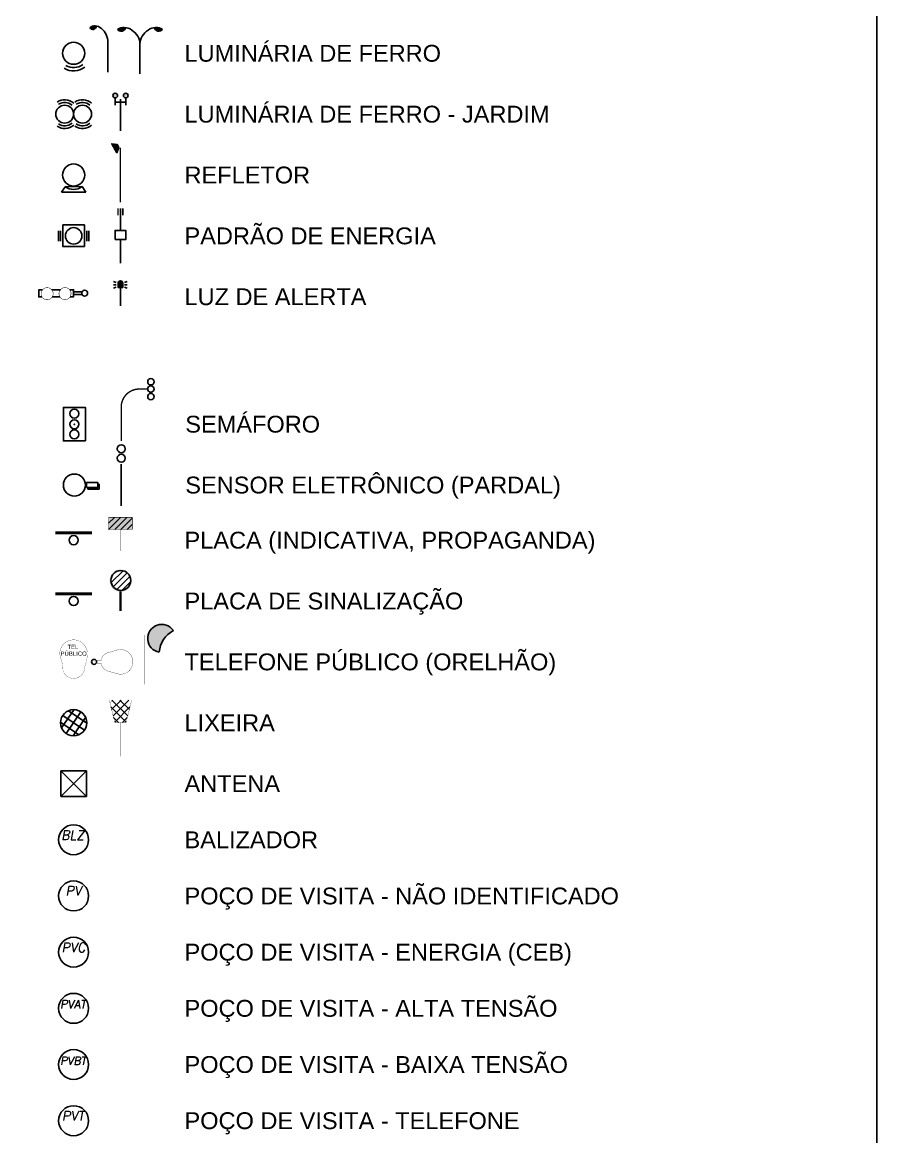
# Model space of a CAD drawing. Extents: x 190546 to 194941, y 8251022 to 8268833.
# Drawn here: x 190834.4 to 190925.6, y 8251432.2 to 8251551.2 of the extents above; entities that cross this region are included whole.
import ezdxf
from ezdxf.enums import TextEntityAlignment as Align

# ---------------------------------------------------------------- set-up
doc = ezdxf.new("R2010")
doc.units = 0
doc.header["$LTSCALE"] = 10
doc.header["$MEASUREMENT"] = 0
doc.layers.get('0').update_dxf_attribs({"linetype": 'CONTINUOUS'})
for name, color, linetype in [('TOP-ACESSO_DE_VEICULOS', 90, 'CONTINUOUS'), ('TOP-ANTENA', 10, 'CONTINUOUS'), ('TOP-BALIZADOR', 7, 'CONTINUOUS'), ('TOP-LIXEIRA', 30, 'CONTINUOUS'), ('TOP-PLACA', 7, 'CONTINUOUS'), ('TOP-PLACA-SINALIZAÇÃO', 10, 'CONTINUOUS'), ('TOP-POÇO_DE_VISITA_NÃO_IDE', 7, 'CONTINUOUS'), ('TOP-REDE_ELÉTRICA_LUMINÁR1', 119, 'CONTINUOUS'), ('TOP-REDE_ELÉTRICA_LUMINÁRI', 119, 'CONTINUOUS'), ('TOP-REDE_ELÉTRICA_LUZ_DE_A', 10, 'CONTINUOUS'), ('TOP-REDE_ELÉTRICA_PADRÃO-E', 10, 'CONTINUOUS'), ('TOP-REDE_ELÉTRICA_POÇO_DE0', 194, 'CONTINUOUS'), ('TOP-REDE_ELÉTRICA_POÇO_DE1', 200, 'CONTINUOUS'), ('TOP-REDE_ELÉTRICA_POÇO_DE_', 10, 'CONTINUOUS'), ('TOP-REDE_ELÉTRICA_REFLETOR', 10, 'CONTINUOUS'), ('TOP-REDE_ELÉTRICA_SEMÁFORO', 10, 'CONTINUOUS'), ('TOP-REDE_ELÉTRICA_SENSOR', 10, 'CONTINUOUS'), ('TOP-REDE_TELEFONICA_POÇO_D', 30, 'CONTINUOUS'), ('TOP-REDE_TELEFONICA_TELEFO', 30, 'CONTINUOUS'), ('TOP-SINALIZADOR', 250, 'CONTINUOUS'), ('TOP-URB', 250, 'CONTINUOUS')]:
    doc.layers.add(name, color=color, linetype=linetype)
doc.styles.add('ARIAL', font='arial.ttf', dxfattribs={"height": 1.1})
doc.styles.add('ROMANS', font='romans', dxfattribs={"height": 0.2})
doc.styles.add('STYLEARIAL', font='arial.ttf')

# ---------------------------------------------------------------- blocks, each defined once
blk = doc.blocks.new('A$C1D084702')
at = {"layer": 'TOP-REDE_ELÉTRICA_LUMINÁRI'}
h = blk.add_hatch(color=256, dxfattribs=at)
edge = h.paths.add_edge_path()
edge.add_ellipse((-1.587459441710962, 4.889615097083151), major_axis=(-0.3055840063912118, -0.1885580323331462), ratio=0.8642080895701117, start_angle=348.9373962294685, end_angle=514.6827137172154)
edge.add_ellipse((-1.130801215826068, 3.5285255163908), major_axis=(-0.5521774633614994, 1.375490616396432), ratio=0.7161217768303103, start_angle=336.3539636996955, end_angle=374.966529564915)
blk.add_lwpolyline([(0, 0), (-0.0006994029390625656, 1.423286132514477), (-0.001571851928019896, 3.19872114341706)], dxfattribs=at)
for centre, major_axis, ratio, start_param, end_param in [((-1.130801215826068, 3.5285255163908), (-0.5521774633614994, 1.375490616396432), 0.7161217768303103, 4.199928769515075, 6.544400525684429), ((-1.587459441710962, 4.889615097083151), (-0.3055840063912118, -0.1885580323331462), 0.8642080895701117, 6.090106447540273, 8.982907957464791)]:
    blk.add_ellipse(centre, major_axis=major_axis, ratio=ratio, start_param=start_param, end_param=end_param, dxfattribs=at)
blk = doc.blocks.new('A$C314B38C0')
at = {"layer": 'TOP-REDE_ELÉTRICA_LUMINÁRI'}
h = blk.add_hatch(color=256, dxfattribs=at)
edge = h.paths.add_edge_path()
edge.add_ellipse((-1.983386069798144, 4.889776437543333), major_axis=(0.4278307268937731, 0.09074916484393039), ratio=0.728189492062849, start_angle=188.2176002617628, end_angle=353.9629180069376)
edge.add_ellipse((-1.41282445716206, 3.528640445321798), major_axis=(-1.080030381968204, 1.147609733855073), ratio=0.7918493243603665, start_angle=-44.30581693936666, end_angle=-5.693251217666992)
h = blk.add_hatch(color=256, dxfattribs=at)
edge = h.paths.add_edge_path()
edge.add_ellipse((1.982258924312191, 4.89023347850889), major_axis=(-0.427851632846973, 0.09065054970656669), ratio=0.7281894935163411, start_angle=6.037082465054027, end_angle=171.7824000102004, ccw=False)
edge.add_ellipse((1.412011068518041, 3.528966007754207), major_axis=(1.079765826698514, 1.147858651984006), ratio=0.7918493239838266, start_angle=365.69325106167537, end_angle=404.30581683452084, ccw=False)
for p, q in [((-0.0006011579243931919, 1.423286201432347), (-0.001351054146653041, 3.19872129894793)), ((0.0002730906417127699, 1.423286302015185), (0.0006137492891866714, 3.198721525259316)), ((0, 0), (-0.0006011579243931919, 1.423286201432347)), ((0, 0), (0.0002730906417127699, 1.423286302015185))]:
    blk.add_line(p, q, dxfattribs=at)
for centre, major_axis, ratio, start_param, end_param in [((-1.41282445716206, 3.528640445321798), (-1.080030374325568, 1.147609740460322), 0.7918493222393355, 3.839347580544413, 6.18381933608166), ((-1.983386069798144, 4.889776437543333), (0.4278307268937731, 0.09074916484393039), 0.728189492062849, 3.285016834770302, 6.177818349187786)]:
    blk.add_ellipse(centre, major_axis=major_axis, ratio=ratio, start_param=start_param, end_param=end_param, dxfattribs=at)
at = {"layer": 'TOP-REDE_ELÉTRICA_LUMINÁRI', "extrusion": (0, 0, -1)}
for centre, major_axis, ratio, start_param, end_param in [((1.412011068518041, 3.528966007754207), (1.079765821822261, 1.147858656196262), 0.7918493226364658, 3.839347579641894, 6.183819335982856), ((1.982258924312191, 4.89023347850889), (-0.427851632846973, 0.09065054970656669), 0.7281894935163411, 3.285016830023649, 6.177818340949978)]:
    blk.add_ellipse(centre, major_axis=major_axis, ratio=ratio, start_param=start_param, end_param=end_param, dxfattribs=at)
blk = doc.blocks.new('A$C3EB44A8F')
at = {"layer": 'TOP-REDE_ELÉTRICA_LUMINÁRI'}
blk.add_circle((0, 0), 1.179802619196293, dxfattribs=at)
for radius, end in [(1.887861994709303, 309.0616393553552), (1.533832306952798, 309.0616392790018)]:
    blk.add_arc((0, 0), radius, 237.599566016766, end, dxfattribs=at)
blk = doc.blocks.new('A$C736F3E37')
at = {"layer": 'TOP-REDE_ELÉTRICA_LUMINÁR1'}
for centre in [(-0.9546176425064914, 0), (0.9546176424773876, 0)]:
    blk.add_circle(centre, 0.9556401215489975, dxfattribs=at)
for centre, radius, start, end in [((-0.9546176425064914, 0), 1.529168215714536, 50.93836070546082, 122.4004340357614), ((-0.9546176425064914, 0), 1.242404168631766, 50.93836071322951, 122.4004340357614), ((0.9546176424773876, 0), 1.529168215714536, 50.93836070546082, 122.4004340357614), ((0.9546176424773876, 0), 1.242404168631766, 50.93836071322951, 122.4004340357614), ((-0.9546176425064914, 0), 1.529168215714536, 237.5995660139501, 309.061639344997), ((-0.9546176425064914, 0), 1.242404168631766, 237.5995660139501, 309.0616392867705), ((0.9546176424773876, 0), 1.529168215714536, 237.5995660139501, 309.061639344997), ((0.9546176424773876, 0), 1.242404168631766, 237.5995660139501, 309.0616392867705)]:
    blk.add_arc(centre, radius, start, end, dxfattribs=at)
blk = doc.blocks.new('A$C55532F05')
at = {"layer": 'TOP-REDE_ELÉTRICA_LUMINÁR1'}
h = blk.add_hatch(color=256, dxfattribs=at)
h.paths.add_polyline_path([(-0.3125566517992411, 3.767879797145724, 1), (-0.8125566517992411, 3.767879797145724, 1)])
h.paths.add_polyline_path([(0.3124433482007589, 3.767603389918804, 1), (0.8124433482007589, 3.767603389918804, 1)])
blk.add_line((-0.5625777176464908, 3.067430787719786), (0.562422282382613, 3.067154379561543), dxfattribs=at)
for points in [[(-0.5625898913422134, 2.754930781200528), (-0.5625898935250007, 3.517879799939692)], [(0, 0), (-5.093170329928398e-09, 1.779107879847288), (-9.720679372549057e-09, 3.379792573861778)], [(0.5624101086868905, 2.754654373042285), (0.5624101065041032, 3.517603391781449)]]:
    blk.add_lwpolyline(points, dxfattribs=at)
for centre in [(-0.5625566517992411, 3.767879797145724), (0.5624433482007589, 3.767603389918804)]:
    blk.add_circle(centre, 0.25, dxfattribs=at)
blk = doc.blocks.new('A$C01D1759F')
at = {"layer": 'TOP-REDE_ELÉTRICA_REFLETOR'}
for p, q in [((-1.305260981491301, -1.82273752335459), (-0.8930188192753121, -1.247060116380453)), ((1.313177230680594, -1.817042617127299), (-1.305260981316678, -1.82273752335459)), ((-0.8930188192753121, -1.247060116380453), (0.8984348675003275, -1.243163839913905)), ((0.8984348675003275, -1.243163839913905), (1.313177230680594, -1.817042617127299))]:
    blk.add_line(p, q, dxfattribs=at)
blk.add_circle((0, 0), 1.179802619196293, dxfattribs=at)
blk.add_arc((0, 0), 1.533832306952798, 234.3935771509339, 305.8556504139405, dxfattribs=at)
blk = doc.blocks.new('A$C4D9661AE')
at = {"layer": 'TOP-REDE_ELÉTRICA_REFLETOR'}
blk.add_hatch(color=256, dxfattribs=at).paths.add_polyline_path([(-0.1608045012399089, 5.847052699886262), (-0.3874871936277486, 5.295743681490421), (-0.9352638141426723, 6.253911578096449), (-0.3451713217946235, 6.16954614315182)])
blk.add_lwpolyline([(-0.1608045012399089, 5.847052699886262), (-0.3874871936277486, 5.295743681490421), (-0.9352638141426723, 6.253911578096449), (-0.3451713217946235, 6.16954614315182)], close=True, dxfattribs=at)
at = {"layer": 'TOP-REDE_ELÉTRICA_REFLETOR', "const_width": 0.15}
blk.add_lwpolyline([(-0.0006738040247000754, 5.846459172666073), (0, 0)], dxfattribs=at)
blk = doc.blocks.new('A$C24D63697')
at = {"layer": 'TOP-REDE_ELÉTRICA_PADRÃO-E', "const_width": 0.1548909778077041}
for points in [[(-0.2587907907436602, 5.124319129623473), (-0.2588808596483432, 5.846426967531443)], [(-0.0004371627292130142, 3.504857243970037), (-0.0007292319787666202, 5.846459166146815)], [(0.2575124652066734, 5.124378632754087), (0.2574223956908099, 5.84649136569351)], [(0, 0), (-0.0003149862750433385, 2.525334076955914)]]:
    blk.add_lwpolyline(points, dxfattribs=at)
at = {"layer": 'TOP-REDE_ELÉTRICA_PADRÃO-E'}
blk.add_lwpolyline([(-0.5711802079167683, 2.525268284603953), (0.5705316624080297, 2.525399866513908), (0.5704187724040821, 3.50492303352803), (-0.5712930978625081, 3.504791452549398)], close=True, dxfattribs=at)
blk = doc.blocks.new('A$C4785386D')
at = {"layer": 'TOP-REDE_ELÉTRICA_LUZ_DE_A'}
blk.add_hatch(color=256, dxfattribs=at).paths.add_polyline_path([(-0.253600028459914, 1.969934826716781), (0.2536000271502417, 1.969934826716781), (0.2536000269819851, 2.42084714685369, 1), (-0.2536000286117996, 2.420847146730927)])
for p, q in [((-0.4425622294947971, 2.492614902555943), (-0.7333259614533745, 2.596315562725067)), ((-0.2536000286054332, 2.420847146771848), (-0.253600028459914, 1.969934826716781)), ((0.2536000270047225, 2.420847146771848), (0.2536000271502417, 1.969934826716781)), ((0.4425622278358787, 2.492614902555943), (0.7333259597362485, 2.596315562725067)), ((-0.4425622294074856, 2.247645019553602), (-0.7333259613369592, 2.247645019553602)), ((-0.4425622293201741, 2.002675137482584), (-0.7333259612205438, 1.898974476382136)), ((-0.253600028459914, 1.969934826716781), (0.2536000271502417, 1.969934826716781)), ((0.4425622279231902, 2.247645019553602), (0.7333259598526638, 2.247645020484924)), ((0.4425622280105017, 2.002675137482584), (0.7333259599690791, 1.898974477313459))]:
    blk.add_line(p, q, dxfattribs=at)
blk.add_lwpolyline([(0, 0), (-6.402842700481415e-10, 1.969934826716781)], dxfattribs=at)
blk.add_arc((-8.149072527885437e-10, 2.420847146771848), 0.2536000277968924, 0, 180, dxfattribs=at)
blk = doc.blocks.new('A$C068917E8')
at = {"layer": 'TOP-REDE_ELÉTRICA_PADRÃO-E'}
for p, q in [((-1.627330575603992, -0.5499999998137355), (-1.627330575603992, 0.5499999998137355)), ((-1.407330575602828, -0.5499999998137355), (-1.407330575602828, 0.5499999998137355)), ((1.407330575602828, -0.5499999998137355), (1.407330575602828, 0.5499999998137355)), ((1.627330575603992, -0.5499999998137355), (1.627330575603992, 0.5499999998137355))]:
    blk.add_line(p, q, dxfattribs=at)
blk.add_lwpolyline([(1.155360320582986, -1.147250599227846), (-1.142601480562007, -1.147250599227846), (-1.142601480562007, 1.161055401898921), (1.155360320582986, 1.161055401898921)], close=True, dxfattribs=at)
blk.add_circle((0, 0), 0.8800000000000001, dxfattribs=at)
blk = doc.blocks.new('A$C23B73C06')
at = {"layer": 'TOP-REDE_ELÉTRICA_SEMÁFORO'}
blk.add_lwpolyline([(1.169047146104276, -1.78798907622695), (-1.171965362853371, -1.78607764467597), (-1.169047146220692, 1.787989072501659), (1.171965362736955, 1.78607764095068)], close=True, dxfattribs=at)
for centre in [(-0.01150971639435738, 1.126698806881905), (0, 0), (-0.0008895264472812414, -1.089441619813442)]:
    blk.add_circle(centre, 0.4808344428501291, dxfattribs=at)
blk.add_point((0, 0), dxfattribs=at)
blk = doc.blocks.new('A$C6E3612DD')
at = {"layer": 'TOP-REDE_ELÉTRICA_SEMÁFORO', "const_width": 0.15}
blk.add_lwpolyline([(0, 0), (-0.0004119024961255491, 3.57399348821491, -0.4142173769658499), (1.876880882366095, 5.53990825638175), (2.841321699670516, 5.540019407868385)], format="xyb", dxfattribs=at)
at = {"layer": 'TOP-REDE_ELÉTRICA_SEMÁFORO'}
for centre in [(3.166164685797412, 6.318583101965487), (3.166254410898546, 5.540056856349111), (3.166347284393851, 4.734212602488697)]:
    blk.add_circle(centre, 0.3401991476328112, dxfattribs=at)
blk = doc.blocks.new('SMP')
at = {"linetype": 'CONTINUOUS', "const_width": 0.15}
blk.add_lwpolyline([(0, 0), (0, 3.573993511497974)], dxfattribs=at)
at = {"linetype": 'CONTINUOUS'}
for centre in [(0, 4.885468553751707), (0, 4.079624294303358)]:
    blk.add_circle(centre, 0.3401991476328113, dxfattribs=at)
blk = doc.blocks.new('A$C51E61586')
at = {"layer": 'TOP-REDE_ELÉTRICA_SENSOR'}
for p, q in [((1.308784654887859, -0.2679004613310099), (1.308784654887859, 0.272099538706243)), ((2.515396058995975, -0.2679004613310099), (2.515396058995975, 0.272099538706243)), ((2.637448028137442, -0.4557805554941297), (2.637448028137442, 0.08421944454312325)), ((1.430836624029325, -0.4557805554941297), (1.430836624029325, -0.2679004613310099))]:
    blk.add_line(p, q, dxfattribs=at)
for points in [[(1.308784654887859, 0.272099538706243), (2.515396058995975, 0.272099538706243)], [(2.515396058995975, 0.08421944454312325), (2.637448028137442, 0.08421944454312325)], [(1.308784654887859, -0.2679004613310099), (2.515396058995975, -0.2679004613310099)], [(1.430836624029325, -0.4557805554941297), (2.637448028137442, -0.4557805554941297)]]:
    blk.add_lwpolyline(points, dxfattribs=at)
blk.add_circle((0, 0), 1.179802619171694, dxfattribs=at)
blk = doc.blocks.new('A$C738D59C1')
at = {"layer": 'TOP-PLACA'}
blk.add_hatch(color=255, dxfattribs=at).paths.add_polyline_path([(-1.271687904925784, 3.578380928374827), (-1.271539674169617, 2.292214570567012), (1.271011284785345, 2.292507599107921), (1.270863054058282, 3.578673957847059)])
h = blk.add_hatch(dxfattribs=at)
h.set_pattern_fill('ANSI31', color=256, scale=2.49, angle=0.006603341549101058, style=0)
h.set_pattern_definition([(45.00660336827825, (-281134.4740020239, -12341726.58884427), (-0.3301685239305779, 0.3300924291293076), [])])
h.paths.add_polyline_path([(-1.271539674169617, 2.292214570567012), (1.271011284785345, 2.292507599107921), (1.270863054058282, 3.578673957847059), (-1.271687904925784, 3.578380928374827)])
at = {"layer": 'TOP-PLACA', "const_width": 0.05}
for points in [[(1.270863054058282, 3.578673957847059), (-1.271687904925784, 3.578380928374827)], [(-1.271687904925784, 3.578380928374827), (-1.271539674169617, 2.292214570567012)], [(1.271011284785345, 2.292507599107921), (1.270863054058282, 3.578673957847059)], [(-1.271539674169617, 2.292214570567012), (1.271011284785345, 2.292507599107921)], [(-0.0002641946775838733, 2.292361085303128), (0, 0)]]:
    blk.add_lwpolyline(points, dxfattribs=at)
blk = doc.blocks.new('A$C34343D36')
at = {"layer": 'TOP-PLACA', "const_width": 0.3240000000000001}
blk.add_lwpolyline([(-1.952621966192964, 0.7824400821700692), (1.952005157538224, 0.7824400831013918)], dxfattribs=at)
at = {"layer": 'TOP-PLACA'}
blk.add_circle((0, 0), 0.4925715829441801, dxfattribs=at)
blk = doc.blocks.new('A$C0DB759EB')
at = {"layer": 'TOP-REDE_TELEFONICA_TELEFO', "linetype": 'CONTINUOUS', "const_width": 0.024, "flags": 128}
blk.add_lwpolyline([(-1.39921217225492, 0.450527923181653, -0.05752962086736608), (-1.167621459375368, -0.463851248845458), (-1.167621459375368, -0.4638512432575226, -0.01787141377284908), (-1.131152623973321, -0.9355645272880793, 0.7424266196477548), (1.124342326453188, -0.9263915028423071, -0.04130350034149508), (1.198747319460381, -0.5033334568142891), (1.198747319460381, -0.5033334512263536, 0.05752962086997513), (1.431070150778396, 0.4108599741011858), (1.431070150778396, 0.4108599703758955, 0.01787141377284908), (1.467916700756177, 0.8825439028441906), (1.467916700756177, 0.8825439028441906, 0.9877456877497508), (-1.476998881698819, 0.9189079962670803), (-1.476998881640611, 0.9189079962670803, 0.04567127207156938)], format="xyb", close=True, dxfattribs=at)
at = {"layer": 'TOP-REDE_TELEFONICA_TELEFO', "linetype": 'CONTINUOUS', "style": 'STYLEARIAL'}
for s, p in [('PÚBLICO', (-1.396922371321125, 0.6517906412482262)), ('    TEL', (-1.371521421184298, 1.378495624288917))]:
    blk.add_text(s, height=0.456, rotation=359.9989822751332, dxfattribs=at).set_placement(p)
blk = doc.blocks.new('A$C53151060')
at = {"layer": 'TOP-REDE_TELEFONICA_TELEFO', "linetype": 'CONTINUOUS', "const_width": 0.0285, "flags": 128}
blk.add_lwpolyline([(-1.015540220658295, -0.1373598510399461, 0.2987696496126797), (-0.2783210455963854, -0.9862692654132843), (0.7659094462869689, -1.280946725048125, 1.255618413497083), (0.7668322489771526, 1.280394512228668), (-0.2776103050564416, 0.9864695612341166, 0.2987696496126797), (-1.015440980758285, 0.138091579079628)], format="xyb", dxfattribs=at)
for points in [[(-1.015440980758285, 0.138091579079628), (-1.538954722054768, 0.1382801914587617)], [(-1.015540220658295, -0.1373598510399461), (-1.539053961983882, -0.1371712386608124)]]:
    blk.add_lwpolyline(points, dxfattribs=at)
at = {"layer": 'TOP-REDE_TELEFONICA_TELEFO', "linetype": 'CONTINUOUS'}
blk.add_circle((-1.769457357237116, 0.0006375052034854889), 0.2684715514459162, dxfattribs=at)
blk = doc.blocks.new('A$C2206650D')
at = {"layer": 'TOP-REDE_TELEFONICA_TELEFO', "linetype": 'CONTINUOUS'}
h = blk.add_hatch(color=256, dxfattribs=at)
edge = h.paths.add_edge_path()
edge.add_arc((1.838243342150236, 4.918137123808265), 1.5, 34.32788967147648, 259.5063119525155)
edge.add_arc((4.550786640727893, 3.151005821302533), 3, 119.42403357153711, 174.4101680471576, ccw=False)
at = {"layer": 'TOP-REDE_TELEFONICA_TELEFO', "linetype": 'CONTINUOUS', "const_width": 0.02, "flags": 128}
blk.add_lwpolyline([(0, 0), (-1.522130332887173e-08, 5.282235031947494)], dxfattribs=at)
at = {"layer": 'TOP-REDE_TELEFONICA_TELEFO', "linetype": 'CONTINUOUS'}
for centre, radius, start, end in [((1.838243342150236, 4.918137123808265), 1.5, 34.32788967147648, 259.5063119525155), ((4.550786640727893, 3.151005821302533), 3, 119.4240335715371, 174.4101680471576)]:
    blk.add_arc(centre, radius, start, end, dxfattribs=at)
blk = doc.blocks.new('A$C6D961FD8')
at = {"layer": 'TOP-LIXEIRA'}
for p, q in [((-1.283052895858418, -0.5601564664393663), (0.04384268150897697, 1.39931333810091)), ((-0.5630879794771317, 1.281769061461091), (1.39920946068014, -0.04704131372272968)), ((-1.399096281355014, 0.05029508471488953), (0.5660672473022714, -1.280456118285656)), ((-1.158446308720158, 0.7861311277374625), (1.159992528613657, -0.7838477743789554)), ((-0.7883693995245267, -1.156924236565828), (0.7816035759460647, 1.161505854688585)), ((-0.05348396208137274, -1.398978007957339), (1.279162533144699, 0.5689843706786633))]:
    blk.add_line(p, q, dxfattribs=at)
blk.add_circle((0, 0), 1.4, dxfattribs=at)
blk = doc.blocks.new('A$C1E3F0640')
at = {"layer": 'TOP-LIXEIRA'}
for p, q in [((-0.9479394069931004, 4.991757567040622), (0.06030302072758786, 6)), ((0.778233752498636, 4.312935061752796), (-0.9088311925297603, 5.999999997206032)), ((-0.7782337773824111, 4.312935057096183), (0.9088311578379944, 6.000000001862645)), ((0.9479393778601661, 4.991757572628558), (-0.06030305501190014, 5.999999999068677)), ((0.6085281271953136, 3.634112551808357), (-1.01421357790241, 5.256854247301817)), ((-0.608528147713514, 3.634112548083067), (1.014213546353858, 5.256854251027107)), ((-0.2058874603826553, 3.599999998696148), (-0.7313708622823469, 4.125483397394419)), ((0.2058874400972854, 3.600000000558794), (0.7313708376022987, 4.125483401119709))]:
    blk.add_line(p, q, dxfattribs=at)
at = {"layer": 'TOP-LIXEIRA', "const_width": 0.02}
for points in [[(-0.6000000103667844, 3.599999998696148), (-1.200000017241109, 5.99999999627471)], [(-1.200000017241109, 5.99999999627471), (1.19999998275307, 6.00000000372529)], [(-1.117645036661997, 5.670580075122416), (-0.7882251169066876, 5.999999997206032)], [(0.5999999896448571, 3.600000001490116), (1.19999998275307, 6.00000000372529)], [(1.11764500362915, 5.670580082572997), (0.7882250829716213, 6.000000000931323)], [(-0.6000000103667844, 3.599999998696148), (0.5999999896448571, 3.600000001490116)], [(0, 0), (-1.03609636425972e-08, 3.599999999627471)]]:
    blk.add_lwpolyline(points, dxfattribs=at)
blk = doc.blocks.new('A$C0EAB5E08')
at = {"layer": 'TOP-PLACA-SINALIZAÇÃO', "const_width": 0.3240000000000001}
blk.add_lwpolyline([(-1.952621966192964, 0.7824400821700692), (1.952005157538224, 0.7824400831013918)], dxfattribs=at)
at = {"layer": 'TOP-PLACA-SINALIZAÇÃO', "color": 7}
blk.add_circle((0, 0), 0.4925715829441801, dxfattribs=at)
blk = doc.blocks.new('A$C706850B1')
at = {"layer": 'TOP-PLACA-SINALIZAÇÃO'}
h = blk.add_hatch(color=256, dxfattribs=at)
h.paths.add_polyline_path([(-1.158760751830414, 3.261493440717459, 1), (1.215105013281573, 3.188101783394814, 1)])
h.paths.add_polyline_path([(1.001457093429053, 3.194707033224404, -1), (-0.9451128331420477, 3.254888191819191, -1)], flags=16)
h = blk.add_hatch(dxfattribs=at)
h.set_pattern_fill('ANSI31', scale=3.749999999994174, angle=-0.2909801770318861, style=0)
h.set_pattern_definition([(44.70901982296811, (-263376.4297379688, -10310802.54030126), (-0.3297687150622325, 0.3331353434649667), [])])
h.paths.add_polyline_path([(-1.022028315346688, 3.259484956040978, 1), (1.098959228460444, 3.248713297769427, 1)])
at = {"layer": 'TOP-PLACA-SINALIZAÇÃO', "color": 7, "const_width": 0.2499999999996116}
blk.add_lwpolyline([(-0.0002425955317448825, 2.104951503686607), (0, 0)], dxfattribs=at)
at = {"layer": 'TOP-PLACA-SINALIZAÇÃO'}
blk.add_circle((0.03846545654232614, 3.254099126905203), 1.060507448052912, dxfattribs=at)
blk = doc.blocks.new('A$C42EF300E')
at = {"layer": 'TOP-ANTENA'}
for p, q in [((-1.375407732470194, 1.375407732091844), (1.375407731771702, 1.375407735817134)), ((1.375407731771702, 1.375407735817134), (-1.375407730898587, -1.375407733954489)), ((1.375407732470194, -1.375407732091844), (-1.375407732470194, 1.375407732091844)), ((-1.375407732470194, 1.375407732091844), (-1.375407730898587, -1.375407733954489)), ((-1.375407730898587, -1.375407733954489), (1.375407732470194, -1.375407732091844))]:
    blk.add_line(p, q, dxfattribs=at)
blk.add_lwpolyline([(1.375407731771702, 1.375407735817134), (1.375407733343309, -1.375407732091844)], dxfattribs=at)
blk = doc.blocks.new('A$C60A577F8')
at = {"layer": 'TOP-BALIZADOR'}
blk.add_circle((0, 0), 1.6, dxfattribs=at)
at = {"layer": 'TOP-BALIZADOR', "style": 'ROMANS', "oblique": 9.999999999999977}
blk.add_text('BLZ', height=1, dxfattribs=at).set_placement((-0.0927597580011934, 0), align=Align.CENTER)
blk = doc.blocks.new('A$C4DA813CF')
at = {"layer": 'TOP-POÇO_DE_VISITA_NÃO_IDE', "linetype": 'CONTINUOUS'}
blk.add_circle((0, 0), 1.6, dxfattribs=at)
at = {"layer": 'TOP-POÇO_DE_VISITA_NÃO_IDE', "linetype": 'CONTINUOUS', "style": 'ROMANS', "oblique": 9.999999999999977}
blk.add_text('PV', height=1, dxfattribs=at).set_placement((-0.01304095529485494, 0.0522012747824192), align=Align.CENTER)
blk = doc.blocks.new('A$C1B4B6171')
at = {"layer": 'TOP-REDE_ELÉTRICA_POÇO_DE_'}
blk.add_circle((0, 0), 1.6, dxfattribs=at)
at = {"layer": 'TOP-REDE_ELÉTRICA_POÇO_DE_', "style": 'ROMANS', "oblique": 10}
blk.add_text('PVC', height=1, dxfattribs=at).set_placement((0, 0), align=Align.CENTER)
blk = doc.blocks.new('A$C20376F33')
at = {"layer": 'TOP-REDE_ELÉTRICA_POÇO_DE0'}
blk.add_circle((0, 0), 1.6, dxfattribs=at)
at = {"layer": 'TOP-REDE_ELÉTRICA_POÇO_DE0', "style": 'ROMANS', "oblique": 10.00000000000001}
blk.add_text('PVAT', height=0.88, dxfattribs=at).set_placement((-0.07464941407670267, -0.004253233782947063), align=Align.CENTER)
blk = doc.blocks.new('A$C6B3F577C')
at = {"layer": 'TOP-REDE_ELÉTRICA_POÇO_DE1'}
blk.add_circle((0, 0), 1.6, dxfattribs=at)
at = {"layer": 'TOP-REDE_ELÉTRICA_POÇO_DE1', "style": 'ROMANS', "oblique": 9.999999999999977}
blk.add_text('PVBT', height=0.85, dxfattribs=at).set_placement((-0.06049874750897288, -0.02797706238925457), align=Align.CENTER)
blk = doc.blocks.new('A$C128A16B0')
at = {"layer": 'TOP-REDE_TELEFONICA_POÇO_D'}
blk.add_circle((0, 0), 1.6, dxfattribs=at)
at = {"layer": 'TOP-REDE_TELEFONICA_POÇO_D', "style": 'ROMANS', "oblique": 10}
blk.add_text('PVT', height=1, dxfattribs=at).set_placement((-0.05653067718958482, 0.007706658914685249), align=Align.CENTER)
blk = doc.blocks.new('SINALIZADOR')
at = {"layer": 'TOP-SINALIZADOR', "color": 1}
for p, q in [((186895.6061437108, 8248130.704260201, -1), (186896.5030889422, 8248130.708251481, -1)), ((186895.6074537614, 8248130.409858297, -1), (186896.5043989944, 8248130.413849582, -1))]:
    blk.add_line(p, q, dxfattribs=at)
at = {"layer": 'TOP-SINALIZADOR', "color": 1, "elevation": -1}
for points, const_width in [([(186893.4253028876, 8248130.468608701, 912.2735395495193), (186893.4251341134, 8248130.465789349)], 0.04956310075449862), ([(186895.333874972, 8248130.51287927, 1414.03732013449), (186895.3338687166, 8248130.511057104)], 0.04956310115862123)]:
    blk.add_lwpolyline(points, format="xyb", dxfattribs=dict(at, const_width=const_width))
for points in [[(186892.2836048034, 8248130.916456765), (186891.8796602809, 8248130.914659272), (186891.8829903643, 8248130.166303531), (186892.2313294183, 8248130.167853595)], [(186894.1935313509, 8248130.924955682), (186893.2723043939, 8248130.920856345)], [(186893.3336613911, 8248130.172758822), (186894.1412559658, 8248130.176352507)], [(186895.2457699338, 8248130.181267449), (186895.6084637764, 8248130.182881382), (186895.6051336936, 8248130.931237121), (186895.1868343747, 8248130.929375744)]]:
    blk.add_lwpolyline(points, dxfattribs=at)
at = {"layer": 'TOP-SINALIZADOR', "color": 1}
blk.add_circle((186896.7842284144, 8248130.562298651, -1), 0.3167674719350406, dxfattribs=at)

msp = doc.modelspace()

# ---------------------------------------------------------------- linework, layer by layer
at = {"layer": 'TOP-URB', "ltscale": 1.4}
msp.add_lwpolyline([(190750.643303885, 8251639.68347443), (190925.6433038847, 8251639.68347443), (190925.6433038847, 8251191.683474432), (190750.643303885, 8251191.683474432)], close=True, dxfattribs=at)

# ---------------------------------------------------------------- block references
at = {"layer": 'TOP-ACESSO_DE_VEICULOS'}
msp.add_blockref('SINALIZADOR', (3944.305547359952, 3391.679680447094, 1), dxfattribs=at)
at = {"layer": 'TOP-ANTENA'}
msp.add_blockref('A$C42EF300E', (190839.9140111364, 8251469.862561829), dxfattribs=at)
at = {"layer": 'TOP-BALIZADOR'}
msp.add_blockref('A$C60A577F8', (190839.9140111364, 8251463.862561829), dxfattribs=at)
at = {"layer": 'TOP-LIXEIRA'}
for name, p in [('A$C1E3F0640', (190844.9140111416, 8251472.788832068)), ('A$C6D961FD8', (190839.9140111364, 8251476.362561829))]:
    msp.add_blockref(name, p, dxfattribs=at)
at = {"layer": 'TOP-PLACA'}
for name, p in [('A$C738D59C1', (190844.9141432337, 8251494.716381286)), ('A$C34343D36', (190839.9140111364, 8251495.862561829))]:
    msp.add_blockref(name, p, dxfattribs=at)
at = {"layer": 'TOP-PLACA-SINALIZAÇÃO'}
for name, p in [('A$C706850B1', (190844.9141324342, 8251488.310086078)), ('A$C0EAB5E08', (190839.9140111364, 8251489.362561829))]:
    msp.add_blockref(name, p, dxfattribs=at)
at = {"layer": 'TOP-POÇO_DE_VISITA_NÃO_IDE'}
msp.add_blockref('A$C4DA813CF', (190839.9140111364, 8251457.862561829), dxfattribs=at)
at = {"layer": 'TOP-REDE_ELÉTRICA_LUMINÁR1'}
for name, p in [('A$C55532F05', (190844.9140111415, 8251539.58345395)), ('A$C736F3E37', (190839.9140111364, 8251541.362561829))]:
    msp.add_blockref(name, p, dxfattribs=at)
at = {"layer": 'TOP-REDE_ELÉTRICA_LUMINÁRI'}
for name, p in [('A$C1D084702', (190843.5678933977, 8251545.836763086)), ('A$C314B38C0', (190846.997088874, 8251545.66068856)), ('A$C3EB44A8F', (190839.9140111364, 8251547.862561829))]:
    msp.add_blockref(name, p, dxfattribs=at)
at = {"layer": 'TOP-REDE_ELÉTRICA_LUZ_DE_A'}
msp.add_blockref('A$C4785386D', (190844.9140111367, 8251520.877594416), dxfattribs=at)
at = {"layer": 'TOP-REDE_ELÉTRICA_PADRÃO-E'}
for name, p in [('A$C24D63697', (190844.9143757524, 8251525.439332246)), ('A$C068917E8', (190839.9140111364, 8251528.362561829))]:
    msp.add_blockref(name, p, dxfattribs=at)
at = {"layer": 'TOP-REDE_ELÉTRICA_POÇO_DE0'}
msp.add_blockref('A$C20376F33', (190839.9140111364, 8251445.862561829), dxfattribs=at)
at = {"layer": 'TOP-REDE_ELÉTRICA_POÇO_DE1'}
msp.add_blockref('A$C6B3F577C', (190839.9140111364, 8251439.862561829), dxfattribs=at)
at = {"layer": 'TOP-REDE_ELÉTRICA_POÇO_DE_'}
msp.add_blockref('A$C1B4B6171', (190839.9140111364, 8251451.862561829), dxfattribs=at)
at = {"layer": 'TOP-REDE_ELÉTRICA_REFLETOR'}
for name, p in [('A$C4D9661AE', (190844.9143480384, 8251531.939332243)), ('A$C01D1759F', (190839.9140111364, 8251534.862561829))]:
    msp.add_blockref(name, p, dxfattribs=at)
at = {"layer": 'TOP-REDE_ELÉTRICA_SEMÁFORO'}
for name, p in [('A$C6E3612DD', (190844.9959506188, 8251506.462311439)), ('A$C23B73C06', (190839.9957446676, 8251508.249308183))]:
    msp.add_blockref(name, p, dxfattribs=at)
at = {"layer": 'TOP-REDE_ELÉTRICA_SENSOR', "xscale": 1.249999999996086, "yscale": 1.249999999996086, "zscale": 1.249999999996086, "rotation": 0.006603334695194306}
msp.add_blockref('SMP', (190844.9960021067, 8251499.515562253), dxfattribs=at)
at = {"layer": 'TOP-REDE_ELÉTRICA_SENSOR'}
msp.add_blockref('A$C51E61586', (190839.9957446676, 8251501.749308183), dxfattribs=at)
at = {"layer": 'TOP-REDE_TELEFONICA_POÇO_D'}
msp.add_blockref('A$C128A16B0', (190839.9140111364, 8251433.862561829), dxfattribs=at)
at = {"layer": 'TOP-REDE_TELEFONICA_TELEFO'}
for name, p in [('A$C2206650D', (190847.4824111622, 8251480.449607379)), ('A$C0DB759EB', (190839.9140111364, 8251482.862561829)), ('A$C53151060', (190843.8657605012, 8251482.862561829))]:
    msp.add_blockref(name, p, dxfattribs=at)

# ---------------------------------------------------------------- texts
at = {"layer": 'TOP-URB', "style": 'ARIAL'}
for s, p in [('LUMINÁRIA DE FERRO', (190851.7514886875, 8251546.962561829)), ('LUMINÁRIA DE FERRO - JARDIM', (190851.7514886875, 8251540.462561829)), ('REFLETOR', (190851.7514886875, 8251533.962561829)), ('PADRÃO DE ENERGIA', (190851.7514886875, 8251527.462561829)), ('LUZ DE ALERTA', (190851.7514886875, 8251520.962561829)), ('SEMÁFORO', (190851.8332222187, 8251507.349308182)), ('SENSOR ELETRÔNICO (PARDAL)', (190851.8332222187, 8251500.849308182)), ('PLACA (INDICATIVA, PROPAGANDA)', (190851.7514886875, 8251494.962561829)), ('PLACA DE SINALIZAÇÃO', (190851.7514886875, 8251488.462561829)), ('TELEFONE PÚBLICO (ORELHÃO)', (190851.7514886875, 8251481.962561829)), ('LIXEIRA', (190851.7514886875, 8251475.462561829)), ('ANTENA', (190851.7514886875, 8251468.962561829)), ('BALIZADOR', (190851.7514886875, 8251462.962561829)), ('POÇO DE VISITA - NÃO IDENTIFICADO', (190851.7514886875, 8251456.962561829)), ('POÇO DE VISITA - ENERGIA (CEB)', (190851.7514886875, 8251450.962561829)), ('POÇO DE VISITA - ALTA TENSÃO', (190851.7514886875, 8251444.962561829)), ('POÇO DE VISITA - BAIXA TENSÃO', (190851.7514886875, 8251438.962561829)), ('POÇO DE VISITA - TELEFONE', (190851.7514886875, 8251432.962561829))]:
    msp.add_text(s, height=1.799999999999998, dxfattribs=at).set_placement(p)

doc.saveas('drawing.dxf')
